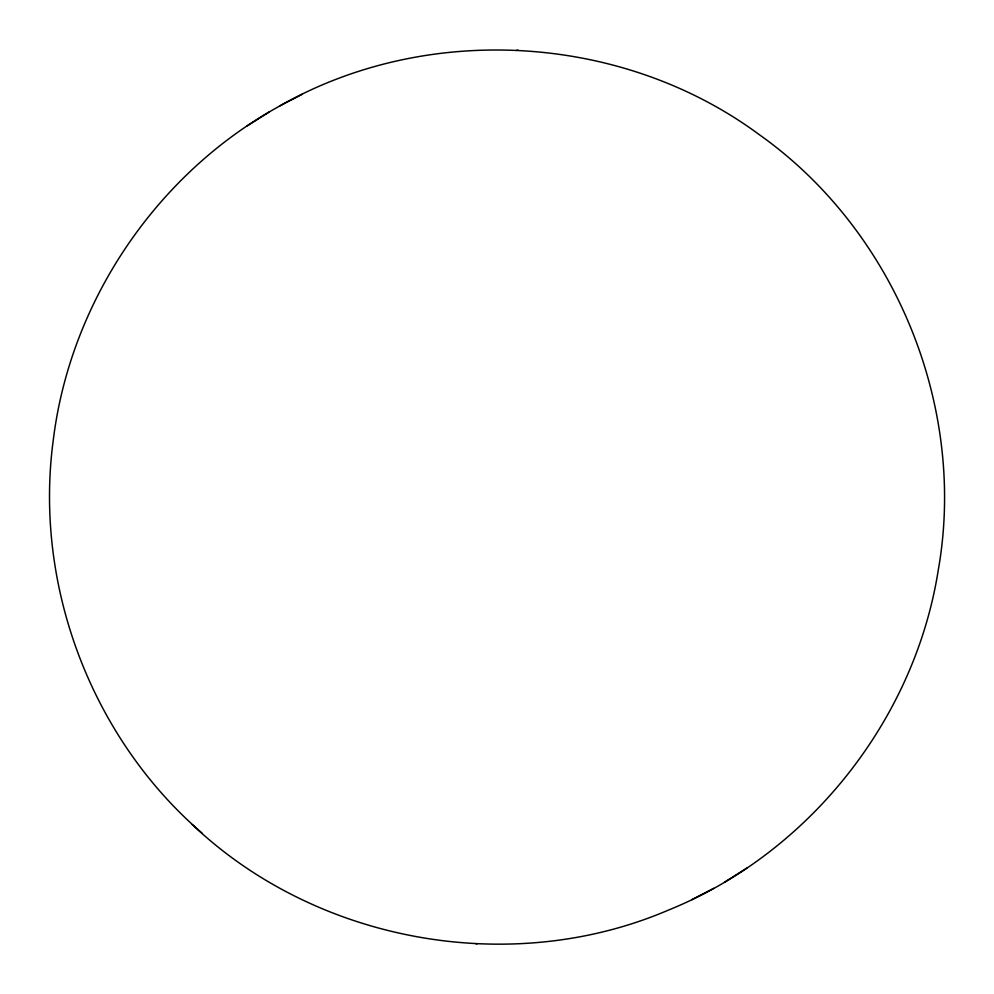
<?xml version="1.0" encoding="UTF-8"?>
<svg xmlns="http://www.w3.org/2000/svg" width="994" height="994" viewBox="0 0 994 994"><rect width="100%" height="100%" fill="white"/><g stroke="black" fill="none" stroke-linecap="round" stroke-linejoin="round"><path stroke-width="1.49" d="M291.093 100.021C162.159 165.439 70.512 297.392 53.179 440.814C33.945 585.528 91.336 737.747 202.018 833.084M192.314 824.585C316.601 942.598 511.028 977.624 668.577 910.044C808.818 853.2 914.356 720.265 938.137 570.867C967.361 407.118 895.184 231.018 759.503 134.811C622.989 33.697 427.954 21.769 280.196 105.699M724.85 881.989L746.755 868.147M247.245 125.853L258.241 118.932M258.651 118.609L269.15 112.011M291.751 99.723L302.077 94.343M691.923 899.657L713.804 888.301M475.865 943.778L477.282 943.766M516.718 50.234L518.135 50.222"/></g></svg>
